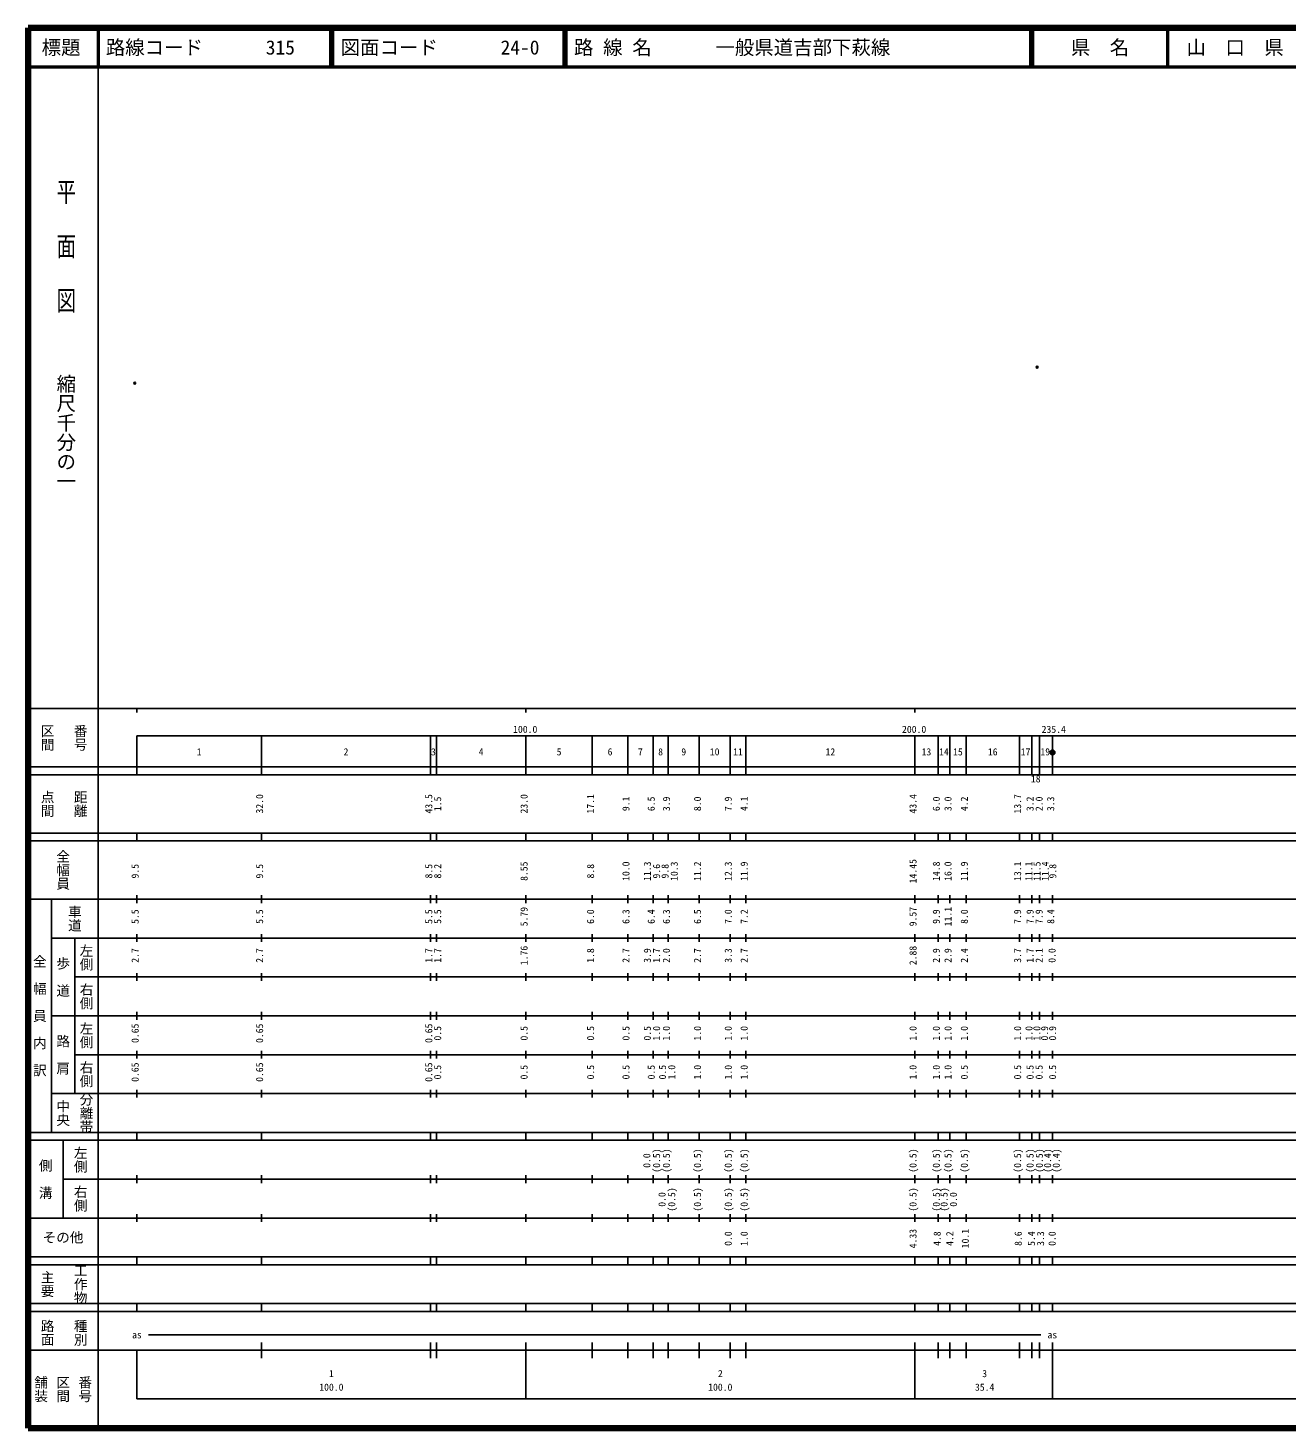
# Model space of a CAD drawing. Units: millimetres on the paper. Extents: x 40 to 680, y 20 to 380.
# Drawn here: x 40 to 363.7, y 20 to 380 of the extents above; entities that cross this region are included whole.
import ezdxf
from ezdxf.enums import TextEntityAlignment as Align

# ---------------------------------------------------------------- set-up
doc = ezdxf.new("R2010")
doc.units = ezdxf.units.MM
doc.header["$PDMODE"] = 32
doc.header["$PDSIZE"] = 0.5
doc.layers.add('M-OTRS', color=6, linetype='Continuous')
doc.layers.add('M-TTL-TXT', color=7, linetype='Continuous')
for name, color, linetype, lineweight in [('M-TTL', 2, 'Continuous', 140), ('M-TTL-BAND', 7, 'Continuous', 25), ('M-TTL-LINE', 7, 'Continuous', 50)]:
    doc.layers.add(name, color=color, linetype=linetype, lineweight=lineweight)
doc.styles.add('@ＭＳ ゴシック', font='')
doc.styles.add('ＭＳ ゴシック', font='')
doc.styles.get('@ＭＳ ゴシック').set_extended_font_data('@MS Gothic')
doc.styles.get('ＭＳ ゴシック').set_extended_font_data('MS Gothic')

msp = doc.modelspace()

# ---------------------------------------------------------------- hatches: boundary and pattern name
at = {"layer": 'M-TTL-BAND'}
msp.add_hatch(color=256, dxfattribs=at).paths.add_polyline_path([(304.022, 193.714), (304.022, 193.738), (304.02, 193.762), (304.018, 193.785), (304.015, 193.808), (304.011, 193.832), (304.006, 193.855), (304, 193.877), (303.993, 193.9), (303.985, 193.922), (303.977, 193.944), (303.967, 193.966), (303.957, 193.987), (303.946, 194.008), (303.934, 194.028), (303.921, 194.048), (303.908, 194.067), (303.894, 194.086), (303.879, 194.104), (303.863, 194.122), (303.847, 194.139), (303.83, 194.155), (303.812, 194.171), (303.794, 194.186), (303.775, 194.2), (303.756, 194.213), (303.736, 194.226), (303.715, 194.238), (303.695, 194.249), (303.674, 194.259), (303.652, 194.269), (303.63, 194.277), (303.608, 194.285), (303.585, 194.292), (303.562, 194.298), (303.539, 194.303), (303.516, 194.307), (303.493, 194.31), (303.469, 194.313), (303.446, 194.314), (303.422, 194.314), (303.399, 194.314), (303.375, 194.313), (303.352, 194.31), (303.328, 194.307), (303.305, 194.303), (303.282, 194.298), (303.259, 194.292), (303.237, 194.285), (303.215, 194.277), (303.193, 194.269), (303.171, 194.259), (303.15, 194.249), (303.129, 194.238), (303.109, 194.226), (303.089, 194.213), (303.07, 194.2), (303.051, 194.186), (303.033, 194.171), (303.015, 194.155), (302.998, 194.139), (302.982, 194.122), (302.966, 194.104), (302.951, 194.086), (302.937, 194.067), (302.923, 194.048), (302.911, 194.028), (302.899, 194.008), (302.888, 193.987), (302.877, 193.966), (302.868, 193.944), (302.859, 193.922), (302.852, 193.9), (302.845, 193.877), (302.839, 193.855), (302.834, 193.832), (302.83, 193.808), (302.826, 193.785), (302.824, 193.762), (302.823, 193.738), (302.822, 193.714), (302.823, 193.691), (302.824, 193.667), (302.826, 193.644), (302.83, 193.621), (302.834, 193.597), (302.839, 193.574), (302.845, 193.552), (302.852, 193.529), (302.859, 193.507), (302.868, 193.485), (302.877, 193.463), (302.888, 193.442), (302.899, 193.421), (302.911, 193.401), (302.923, 193.381), (302.937, 193.362), (302.951, 193.343), (302.966, 193.325), (302.982, 193.307), (302.998, 193.29), (303.015, 193.274), (303.033, 193.258), (303.051, 193.243), (303.07, 193.229), (303.089, 193.216), (303.109, 193.203), (303.129, 193.191), (303.15, 193.18), (303.171, 193.17), (303.193, 193.16), (303.215, 193.152), (303.237, 193.144), (303.259, 193.137), (303.282, 193.131), (303.305, 193.126), (303.328, 193.122), (303.352, 193.119), (303.375, 193.116), (303.399, 193.115), (303.422, 193.114), (303.446, 193.115), (303.469, 193.116), (303.493, 193.119), (303.516, 193.122), (303.539, 193.126), (303.562, 193.131), (303.585, 193.137), (303.608, 193.144), (303.63, 193.152), (303.652, 193.16), (303.674, 193.17), (303.695, 193.18), (303.715, 193.191), (303.736, 193.203), (303.756, 193.216), (303.775, 193.229), (303.794, 193.243), (303.812, 193.258), (303.83, 193.274), (303.847, 193.29), (303.863, 193.307), (303.879, 193.325), (303.894, 193.343), (303.908, 193.362), (303.921, 193.381), (303.934, 193.401), (303.946, 193.421), (303.957, 193.442), (303.967, 193.463), (303.977, 193.485), (303.985, 193.507), (303.993, 193.529), (304, 193.552), (304.006, 193.574), (304.011, 193.597), (304.015, 193.621), (304.018, 193.644), (304.02, 193.667), (304.022, 193.691)])

# ---------------------------------------------------------------- linework, layer by layer
at = {"layer": 'M-OTRS'}
for p in [(299.445, 292.765), (67.431, 288.648)]:
    msp.add_point(p, dxfattribs=at)
at = {"layer": 'M-TTL'}
for p, q in [((40, 380), (40, 20)), ((680, 380), (40, 380)), ((40, 20), (680, 20))]:
    msp.add_line(p, q, dxfattribs=at)
at = {"layer": 'M-TTL-BAND'}
for p, q in [((58, 370), (58, 20)), ((40, 205), (579, 205)), ((68, 205), (68, 204)), ((168, 205), (168, 204)), ((268, 205), (268, 204)), ((68, 198), (579, 198)), ((68, 198), (68, 188)), ((100, 188), (100, 198)), ((143.5, 188), (143.5, 198)), ((145, 188), (145, 198)), ((168, 188), (168, 198)), ((185.1, 188), (185.1, 198)), ((194.2, 188), (194.2, 198)), ((200.7, 188), (200.7, 198)), ((204.6, 188), (204.6, 198)), ((212.6, 188), (212.6, 198)), ((220.5, 188), (220.5, 198)), ((224.6, 188), (224.6, 198)), ((268, 188), (268, 198)), ((274, 188), (274, 198)), ((277, 188), (277, 198)), ((281.2, 188), (281.2, 198)), ((294.9, 188), (294.9, 198)), ((298.1, 188), (298.1, 198)), ((300.1, 188), (300.1, 198)), ((303.4, 188), (303.4, 198)), ((40, 190), (579, 190)), ((40, 188), (579, 188)), ((40, 173), (579, 173)), ((68, 171), (68, 173)), ((100, 171), (100, 173)), ((143.5, 171), (143.5, 173)), ((145, 171), (145, 173)), ((168, 171), (168, 173)), ((185.1, 171), (185.1, 173)), ((194.2, 171), (194.2, 173)), ((200.7, 171), (200.7, 173)), ((204.6, 171), (204.6, 173)), ((212.6, 171), (212.6, 173)), ((220.5, 171), (220.5, 173)), ((224.6, 171), (224.6, 173)), ((268, 171), (268, 173)), ((274, 171), (274, 173)), ((277, 171), (277, 173)), ((281.2, 171), (281.2, 173)), ((294.9, 171), (294.9, 173)), ((298.1, 171), (298.1, 173)), ((300.1, 171), (300.1, 173)), ((303.4, 171), (303.4, 173)), ((40, 171), (579, 171)), ((40, 156), (579, 156)), ((46, 96), (46, 156)), ((68, 155), (68, 157)), ((100, 155), (100, 157)), ((143.5, 155), (143.5, 157)), ((145, 155), (145, 157)), ((168, 155), (168, 157)), ((185.1, 155), (185.1, 157)), ((194.2, 155), (194.2, 157)), ((200.7, 155), (200.7, 157)), ((204.6, 155), (204.6, 157)), ((212.6, 155), (212.6, 157)), ((220.5, 155), (220.5, 157)), ((224.6, 155), (224.6, 157)), ((268, 155), (268, 157)), ((274, 155), (274, 157)), ((277, 155), (277, 157)), ((281.2, 155), (281.2, 157)), ((294.9, 155), (294.9, 157)), ((298.1, 155), (298.1, 157)), ((300.1, 155), (300.1, 157)), ((303.4, 155), (303.4, 157)), ((46, 146), (579, 146)), ((52, 146), (52, 106)), ((68, 145), (68, 147)), ((100, 145), (100, 147)), ((143.5, 145), (143.5, 147)), ((145, 145), (145, 147)), ((168, 145), (168, 147)), ((185.1, 145), (185.1, 147)), ((194.2, 145), (194.2, 147)), ((200.7, 145), (200.7, 147)), ((204.6, 145), (204.6, 147)), ((212.6, 145), (212.6, 147)), ((220.5, 145), (220.5, 147)), ((224.6, 145), (224.6, 147)), ((268, 145), (268, 147)), ((274, 145), (274, 147)), ((277, 145), (277, 147)), ((281.2, 145), (281.2, 147)), ((294.9, 145), (294.9, 147)), ((298.1, 145), (298.1, 147)), ((300.1, 145), (300.1, 147)), ((303.4, 145), (303.4, 147)), ((68, 135), (68, 137)), ((100, 135), (100, 137)), ((143.5, 135), (143.5, 137)), ((145, 135), (145, 137)), ((168, 135), (168, 137)), ((185.1, 135), (185.1, 137)), ((194.2, 135), (194.2, 137)), ((200.7, 135), (200.7, 137)), ((204.6, 135), (204.6, 137)), ((212.6, 135), (212.6, 137)), ((220.5, 135), (220.5, 137)), ((224.6, 135), (224.6, 137)), ((268, 135), (268, 137)), ((274, 135), (274, 137)), ((277, 135), (277, 137)), ((281.2, 135), (281.2, 137)), ((294.9, 135), (294.9, 137)), ((298.1, 135), (298.1, 137)), ((300.1, 135), (300.1, 137)), ((303.4, 135), (303.4, 137)), ((52, 136), (579, 136)), ((46, 126), (579, 126)), ((68, 125), (68, 127)), ((100, 125), (100, 127)), ((143.5, 125), (143.5, 127)), ((145, 125), (145, 127)), ((168, 125), (168, 127)), ((185.1, 125), (185.1, 127)), ((194.2, 125), (194.2, 127)), ((200.7, 125), (200.7, 127)), ((204.6, 125), (204.6, 127)), ((212.6, 125), (212.6, 127)), ((220.5, 125), (220.5, 127)), ((224.6, 125), (224.6, 127)), ((268, 125), (268, 127)), ((274, 125), (274, 127)), ((277, 125), (277, 127)), ((281.2, 125), (281.2, 127)), ((294.9, 125), (294.9, 127)), ((298.1, 125), (298.1, 127)), ((300.1, 125), (300.1, 127)), ((303.4, 125), (303.4, 127)), ((52, 116), (579, 116)), ((68, 115), (68, 117)), ((100, 115), (100, 117)), ((143.5, 115), (143.5, 117)), ((145, 115), (145, 117)), ((168, 115), (168, 117)), ((185.1, 115), (185.1, 117)), ((194.2, 115), (194.2, 117)), ((200.7, 115), (200.7, 117)), ((204.6, 115), (204.6, 117)), ((212.6, 115), (212.6, 117)), ((220.5, 115), (220.5, 117)), ((224.6, 115), (224.6, 117)), ((268, 115), (268, 117)), ((274, 115), (274, 117)), ((277, 115), (277, 117)), ((281.2, 115), (281.2, 117)), ((294.9, 115), (294.9, 117)), ((298.1, 115), (298.1, 117)), ((300.1, 115), (300.1, 117)), ((303.4, 115), (303.4, 117)), ((46, 106), (579, 106)), ((68, 105), (68, 107)), ((100, 105), (100, 107)), ((143.5, 105), (143.5, 107)), ((145, 105), (145, 107)), ((168, 105), (168, 107)), ((185.1, 105), (185.1, 107)), ((194.2, 105), (194.2, 107)), ((200.7, 105), (200.7, 107)), ((204.6, 105), (204.6, 107)), ((212.6, 105), (212.6, 107)), ((220.5, 105), (220.5, 107)), ((224.6, 105), (224.6, 107)), ((268, 105), (268, 107)), ((274, 105), (274, 107)), ((277, 105), (277, 107)), ((281.2, 105), (281.2, 107)), ((294.9, 105), (294.9, 107)), ((298.1, 105), (298.1, 107)), ((300.1, 105), (300.1, 107)), ((303.4, 105), (303.4, 107)), ((40, 96), (579, 96)), ((40, 94), (579, 94)), ((49, 94), (49, 74)), ((68, 94), (68, 96)), ((100, 94), (100, 96)), ((143.5, 94), (143.5, 96)), ((145, 94), (145, 96)), ((168, 94), (168, 96)), ((185.1, 94), (185.1, 96)), ((194.2, 94), (194.2, 96)), ((200.7, 94), (200.7, 96)), ((204.6, 94), (204.6, 96)), ((212.6, 94), (212.6, 96)), ((220.5, 94), (220.5, 96)), ((224.6, 94), (224.6, 96)), ((268, 94), (268, 96)), ((274, 94), (274, 96)), ((277, 94), (277, 96)), ((281.2, 94), (281.2, 96)), ((294.9, 94), (294.9, 96)), ((298.1, 94), (298.1, 96)), ((300.1, 94), (300.1, 96)), ((303.4, 94), (303.4, 96)), ((49, 84), (579, 84)), ((68, 83), (68, 85)), ((100, 83), (100, 85)), ((143.5, 83), (143.5, 85)), ((145, 83), (145, 85)), ((168, 83), (168, 85)), ((185.1, 83), (185.1, 85)), ((194.2, 83), (194.2, 85)), ((200.7, 83), (200.7, 85)), ((204.6, 83), (204.6, 85)), ((212.6, 83), (212.6, 85)), ((220.5, 83), (220.5, 85)), ((224.6, 83), (224.6, 85)), ((268, 83), (268, 85)), ((274, 83), (274, 85)), ((277, 83), (277, 85)), ((281.2, 83), (281.2, 85)), ((294.9, 83), (294.9, 85)), ((298.1, 83), (298.1, 85)), ((300.1, 83), (300.1, 85)), ((303.4, 83), (303.4, 85)), ((40, 74), (579, 74)), ((68, 73), (68, 75)), ((100, 73), (100, 75)), ((143.5, 73), (143.5, 75)), ((145, 73), (145, 75)), ((168, 73), (168, 75)), ((185.1, 73), (185.1, 75)), ((194.2, 73), (194.2, 75)), ((200.7, 73), (200.7, 75)), ((204.6, 73), (204.6, 75)), ((212.6, 73), (212.6, 75)), ((220.5, 73), (220.5, 75)), ((224.6, 73), (224.6, 75)), ((268, 73), (268, 75)), ((274, 73), (274, 75)), ((277, 73), (277, 75)), ((281.2, 73), (281.2, 75)), ((294.9, 73), (294.9, 75)), ((298.1, 73), (298.1, 75)), ((300.1, 73), (300.1, 75)), ((303.4, 73), (303.4, 75)), ((40, 64), (579, 64)), ((40, 62), (579, 62)), ((68, 62), (68, 64)), ((100, 62), (100, 64)), ((143.5, 62), (143.5, 64)), ((145, 62), (145, 64)), ((168, 62), (168, 64)), ((185.1, 62), (185.1, 64)), ((194.2, 62), (194.2, 64)), ((200.7, 62), (200.7, 64)), ((204.6, 62), (204.6, 64)), ((212.6, 62), (212.6, 64)), ((220.5, 62), (220.5, 64)), ((224.6, 62), (224.6, 64)), ((268, 62), (268, 64)), ((274, 62), (274, 64)), ((277, 62), (277, 64)), ((281.2, 62), (281.2, 64)), ((294.9, 62), (294.9, 64)), ((298.1, 62), (298.1, 64)), ((300.1, 62), (300.1, 64)), ((303.4, 62), (303.4, 64)), ((40, 52), (579, 52)), ((68, 50), (68, 52)), ((100, 50), (100, 52)), ((143.5, 50), (143.5, 52)), ((145, 50), (145, 52)), ((168, 50), (168, 52)), ((185.1, 50), (185.1, 52)), ((194.2, 50), (194.2, 52)), ((200.7, 50), (200.7, 52)), ((204.6, 50), (204.6, 52)), ((212.6, 50), (212.6, 52)), ((220.5, 50), (220.5, 52)), ((224.6, 50), (224.6, 52)), ((268, 50), (268, 52)), ((274, 50), (274, 52)), ((277, 50), (277, 52)), ((281.2, 50), (281.2, 52)), ((294.9, 50), (294.9, 52)), ((298.1, 50), (298.1, 52)), ((300.1, 50), (300.1, 52)), ((303.4, 50), (303.4, 52)), ((40, 50), (579, 50)), ((71, 44), (300.4, 44)), ((40, 40), (579, 40)), ((68, 40), (68, 27.5)), ((100, 38), (100, 42)), ((143.5, 38), (143.5, 42)), ((145, 38), (145, 42)), ((168, 27.5), (168, 42)), ((185.1, 38), (185.1, 42)), ((194.2, 38), (194.2, 42)), ((200.7, 38), (200.7, 42)), ((204.6, 38), (204.6, 42)), ((212.6, 38), (212.6, 42)), ((220.5, 38), (220.5, 42)), ((224.6, 38), (224.6, 42)), ((268, 27.5), (268, 42)), ((274, 38), (274, 42)), ((277, 38), (277, 42)), ((281.2, 38), (281.2, 42)), ((294.9, 38), (294.9, 42)), ((298.1, 38), (298.1, 42)), ((300.1, 38), (300.1, 42)), ((303.4, 38), (303.4, 42)), ((303.4, 27.5), (303.4, 42)), ((68, 27.5), (579, 27.5))]:
    msp.add_line(p, q, dxfattribs=at)
msp.add_circle((303.422, 193.714), 0.6, dxfattribs=at)
at = {"layer": 'M-TTL-LINE'}
for p, q in [((58, 380), (58, 370)), ((117.75, 380), (117.75, 370)), ((118.25, 380), (118.25, 370)), ((177.75, 380), (177.75, 370)), ((178.25, 380), (178.25, 370)), ((297.75, 380), (297.75, 370)), ((298.25, 380), (298.25, 370)), ((333, 380), (333, 370)), ((40, 370), (680, 370))]:
    msp.add_line(p, q, dxfattribs=at)

# ---------------------------------------------------------------- texts
at = {"layer": 'M-TTL-BAND', "style": '@ＭＳ ゴシック', "width": 1.4}
msp.add_text('平  面  図', height=3.666, rotation=270, dxfattribs=at).set_placement((49.777, 306.475), align=Align.MIDDLE_RIGHT)
at = {"layer": 'M-TTL-BAND', "style": '@ＭＳ ゴシック'}
msp.add_text('縮尺千分の一', height=3.666, rotation=270, dxfattribs=at).set_placement((49.777, 261.03), align=Align.MIDDLE_RIGHT)
for s, p in [('区間', (45, 197.5)), ('番号', (53.5, 197.5)), ('点間', (45, 180.5)), ('距離', (53.5, 180.5)), ('全幅員', (49, 163.5)), ('車道', (52, 151)), ('左側', (55, 141)), ('全\u3000幅\u3000員\u3000内\u3000訳', (43, 126)), ('歩\u3000道', (49, 136)), ('右側', (55, 131)), ('左側', (55, 121)), ('路\u3000肩', (49, 116)), ('右側', (55, 111)), ('分離帯', (55, 101)), ('中央', (49, 101)), ('左側', (53.5, 89)), ('側\u3000溝', (44.5, 84)), ('右側', (53.5, 79)), ('工作物', (53.5, 57)), ('主要', (45, 57)), ('路面', (45, 44.5)), ('種別', (53.5, 44.5)), ('舗装', (43.333, 30)), ('区間', (49, 30)), ('番号', (54.667, 30))]:
    msp.add_text(s, height=2.566, rotation=270, dxfattribs=at).set_placement(p, align=Align.MIDDLE_CENTER)
at = {"layer": 'M-TTL-BAND', "style": 'ＭＳ ゴシック'}
for s, p in [('100.0', (167.844, 198.195)), ('200.0', (267.844, 198.195)), ('235.4', (303.737, 198.195)), ('1', (84, 192.405)), ('2', (121.75, 192.405)), ('3', (144.25, 192.405)), ('4', (156.5, 192.405)), ('5', (176.55, 192.405)), ('6', (189.65, 192.405)), ('7', (197.45, 192.405)), ('8', (202.65, 192.405)), ('9', (208.6, 192.405)), ('10', (216.55, 192.405)), ('11', (222.55, 192.405)), ('12', (246.3, 192.405)), ('13', (271, 192.405)), ('14', (275.5, 192.405)), ('15', (279.1, 192.405)), ('16', (288.05, 192.405)), ('17', (296.5, 192.405)), ('19', (301.556, 192.423)), ('18', (299.1, 185.463)), ('as', (68, 42.5)), ('as', (303.372, 42.5)), ('1', (118, 32.523)), ('2', (218, 32.523)), ('3', (285.974, 32.523)), ('100.0', (118, 29.033)), ('100.0', (218, 29.033)), ('35.4', (285.974, 29.033))]:
    msp.add_text(s, height=1.833, dxfattribs=at).set_placement(p, align=Align.BOTTOM_CENTER)
for s, p in [('32.0', (101, 180.5)), ('43.5', (144.5, 180.5)), ('1.5', (146.786, 180.5)), ('23.0', (169, 180.5)), ('17.1', (186.1, 180.5)), ('9.1', (195.2, 180.5)), ('6.5', (201.7, 180.5)), ('3.9', (205.6, 180.5)), ('8.0', (213.6, 180.5)), ('7.9', (221.5, 180.5)), ('4.1', (225.6, 180.5)), ('43.4', (269, 180.5)), ('6.0', (275, 180.5)), ('3.0', (278, 180.5)), ('4.2', (282.2, 180.5)), ('13.7', (295.9, 180.5)), ('3.2', (299.1, 180.5)), ('2.0', (301.436, 180.5)), ('3.3', (304.4, 180.5)), ('14.45', (269, 163.174)), ('9.5', (69, 163.174)), ('9.5', (101, 163.174)), ('8.5', (144.5, 163.174)), ('8.2', (146.786, 163.174)), ('8.55', (169, 163.174)), ('8.8', (186.1, 163.174)), ('10.0', (195.2, 163.174)), ('11.3', (200.7, 163.174)), ('9.6', (203.07, 163.174)), ('9.8', (205.243, 163.174)), ('10.3', (207.613, 163.174)), ('11.2', (213.6, 163.174)), ('12.3', (221.5, 163.174)), ('11.9', (225.6, 163.174)), ('14.8', (275, 163.174)), ('16.0', (278, 163.174)), ('11.9', (282.2, 163.174)), ('13.1', (295.9, 163.174)), ('11.1', (298.779, 163.174)), ('11.5', (300.886, 163.174)), ('11.4', (303.006, 163.174)), ('9.8', (304.936, 163.174)), ('5.5', (69, 151.5)), ('5.5', (101, 151.5)), ('5.5', (144.5, 151.5)), ('5.5', (146.786, 151.5)), ('5.79', (169, 151.5)), ('6.0', (186.1, 151.5)), ('6.3', (195.2, 151.5)), ('6.4', (201.7, 151.5)), ('6.3', (205.6, 151.5)), ('6.5', (213.6, 151.5)), ('7.0', (221.5, 151.5)), ('7.2', (225.6, 151.5)), ('9.57', (269, 151.5)), ('9.9', (275, 151.5)), ('11.1', (278, 151.5)), ('8.0', (282.2, 151.5)), ('7.9', (295.9, 151.5)), ('7.9', (299.1, 151.5)), ('7.9', (301.436, 151.5)), ('8.4', (304.4, 151.5)), ('2.7', (69, 141.5)), ('2.7', (101, 141.5)), ('1.7', (144.5, 141.5)), ('1.7', (146.786, 141.5)), ('1.76', (169, 141.5)), ('1.8', (186.1, 141.5)), ('2.7', (195.2, 141.5)), ('3.9', (200.7, 141.5)), ('1.7', (203.07, 141.5)), ('2.0', (205.6, 141.5)), ('2.7', (213.6, 141.5)), ('3.3', (221.5, 141.5)), ('2.7', (225.6, 141.5)), ('2.88', (269, 141.5)), ('2.9', (275, 141.5)), ('2.9', (278, 141.5)), ('2.4', (282.2, 141.5)), ('3.7', (295.9, 141.5)), ('1.7', (299.1, 141.5)), ('2.1', (301.436, 141.5)), ('0.0', (304.749, 141.5)), ('0.65', (69, 121.5)), ('0.65', (101, 121.5)), ('0.65', (144.5, 121.5)), ('0.5', (146.786, 121.5)), ('0.5', (169, 121.5)), ('0.5', (186.1, 121.5)), ('0.5', (195.2, 121.5)), ('0.5', (200.7, 121.5)), ('1.0', (203.07, 121.5)), ('1.0', (205.6, 121.5)), ('1.0', (213.6, 121.5)), ('1.0', (221.5, 121.5)), ('1.0', (225.6, 121.5)), ('1.0', (269, 121.5)), ('1.0', (275, 121.5)), ('1.0', (278, 121.5)), ('1.0', (282.2, 121.5)), ('1.0', (295.9, 121.5)), ('1.0', (298.824, 121.5)), ('1.0', (300.847, 121.5)), ('0.9', (302.833, 121.5)), ('0.9', (304.891, 121.5)), ('0.65', (69, 111.5)), ('0.65', (101, 111.5)), ('0.65', (144.5, 111.5)), ('0.5', (146.786, 111.5)), ('0.5', (169, 111.5)), ('0.5', (186.1, 111.5)), ('0.5', (195.2, 111.5)), ('0.5', (201.7, 111.5)), ('0.5', (204.6, 111.5)), ('1.0', (206.97, 111.5)), ('1.0', (213.6, 111.5)), ('1.0', (221.5, 111.5)), ('1.0', (225.6, 111.5)), ('1.0', (269, 111.5)), ('1.0', (275, 111.5)), ('1.0', (278, 111.5)), ('0.5', (282.2, 111.5)), ('0.5', (295.9, 111.5)), ('0.5', (299.1, 111.5)), ('0.5', (301.436, 111.5)), ('0.5', (304.891, 111.5)), ('0.0', (200.57, 88.764)), ('(0.5)', (203.07, 88.764)), ('(0.5)', (205.6, 88.764)), ('(0.5)', (213.6, 88.764)), ('(0.5)', (221.5, 88.764)), ('(0.5)', (225.6, 88.764)), ('(0.5)', (269, 88.764)), ('(0.5)', (275, 88.764)), ('(0.5)', (278, 88.764)), ('(0.5)', (282.2, 88.764)), ('(0.5)', (295.9, 88.764)), ('(0.5)', (299.1, 88.764)), ('(0.5)', (301.49, 88.764)), ('(0.4)', (303.614, 88.764)), ('(0.4)', (305.844, 88.764)), ('0.0', (204.47, 78.764)), ('(0.5)', (206.97, 78.764)), ('(0.5)', (213.6, 78.764)), ('(0.5)', (221.5, 78.764)), ('(0.5)', (225.6, 78.764)), ('(0.5)', (269, 78.764)), ('(0.5)', (275, 78.764)), ('(0.5)', (277, 78.764)), ('0.0', (279.399, 78.764)), ('0.0', (221.5, 68.699)), ('1.0', (225.6, 68.699)), ('4.33', (269, 68.699)), ('4.8', (275.215, 68.699)), ('4.2', (278.451, 68.699)), ('10.1', (282.451, 68.699)), ('8.6', (296.051, 68.699)), ('5.4', (299.451, 68.699)), ('3.3', (301.805, 68.699)), ('0.0', (304.769, 68.699))]:
    msp.add_text(s, height=1.833, rotation=90, dxfattribs=at).set_placement(p, align=Align.BOTTOM_CENTER)
msp.add_text('その他', height=2.566, dxfattribs=at).set_placement((49, 69), align=Align.MIDDLE_CENTER)
at = {"layer": 'M-TTL-TXT', "style": 'ＭＳ ゴシック'}
for s, p in [('標題', (48.5, 375)), ('県\u3000名', (315.625, 375)), ('山\u3000口\u3000県', (350.375, 375))]:
    msp.add_text(s, height=3.666, dxfattribs=at).set_placement(p, align=Align.MIDDLE_CENTER)
for s, p in [('路線コード', (60, 375)), ('315', (101.142, 375)), ('図面コード', (120.38, 375)), ('24-0', (161.521, 375)), ('路 線 名', (180.38, 375)), ('一般県道吉部下萩線', (216.734, 375))]:
    msp.add_text(s, height=3.666, dxfattribs=at).set_placement(p, align=Align.MIDDLE_LEFT)

doc.saveas('drawing.dxf')
